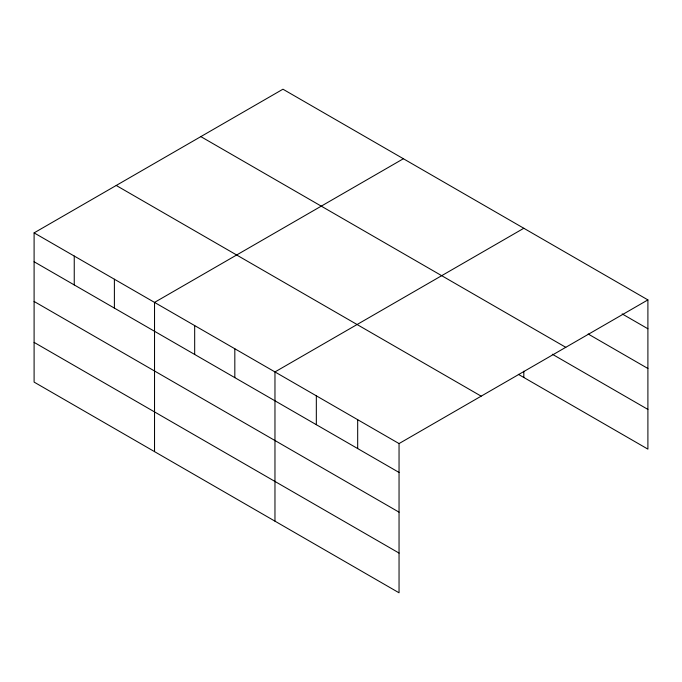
<?xml version="1.0" encoding="UTF-8"?>
<svg xmlns="http://www.w3.org/2000/svg" width="682" height="682" viewBox="0 0 682 682"><rect width="100%" height="100%" fill="white"/><g stroke="black" fill="none" stroke-linecap="round" stroke-linejoin="round"><path stroke-width="1.02" d="M34.1 232.877L399.047 443.573L399.047 592.794L34.1 382.099L34.1 232.877L282.953 89.206L647.9 299.901L647.9 449.123L518.346 374.324M403.386 158.736L154.533 302.407L154.533 451.629M523.819 228.265L274.965 371.937L274.965 521.159M399.047 443.573L647.9 299.901M622.163 313.916L647.9 328.775M588.157 334.001L647.9 368.493M200.832 136.613L565.779 347.317M552.309 354.222L647.9 409.413M116.221 185.461L481.168 396.165M34.1 261.752L399.047 472.447M34.1 301.461L399.047 512.165M34.1 342.381L399.047 553.085M523.819 371.213L523.819 377.487M357.683 419.694L357.683 448.568M316.329 395.816L316.329 424.69M234.821 348.758L234.821 377.632M194.677 325.587L194.677 354.461M114.388 279.228L114.388 308.102M74.244 256.048L74.244 284.931"/></g></svg>
